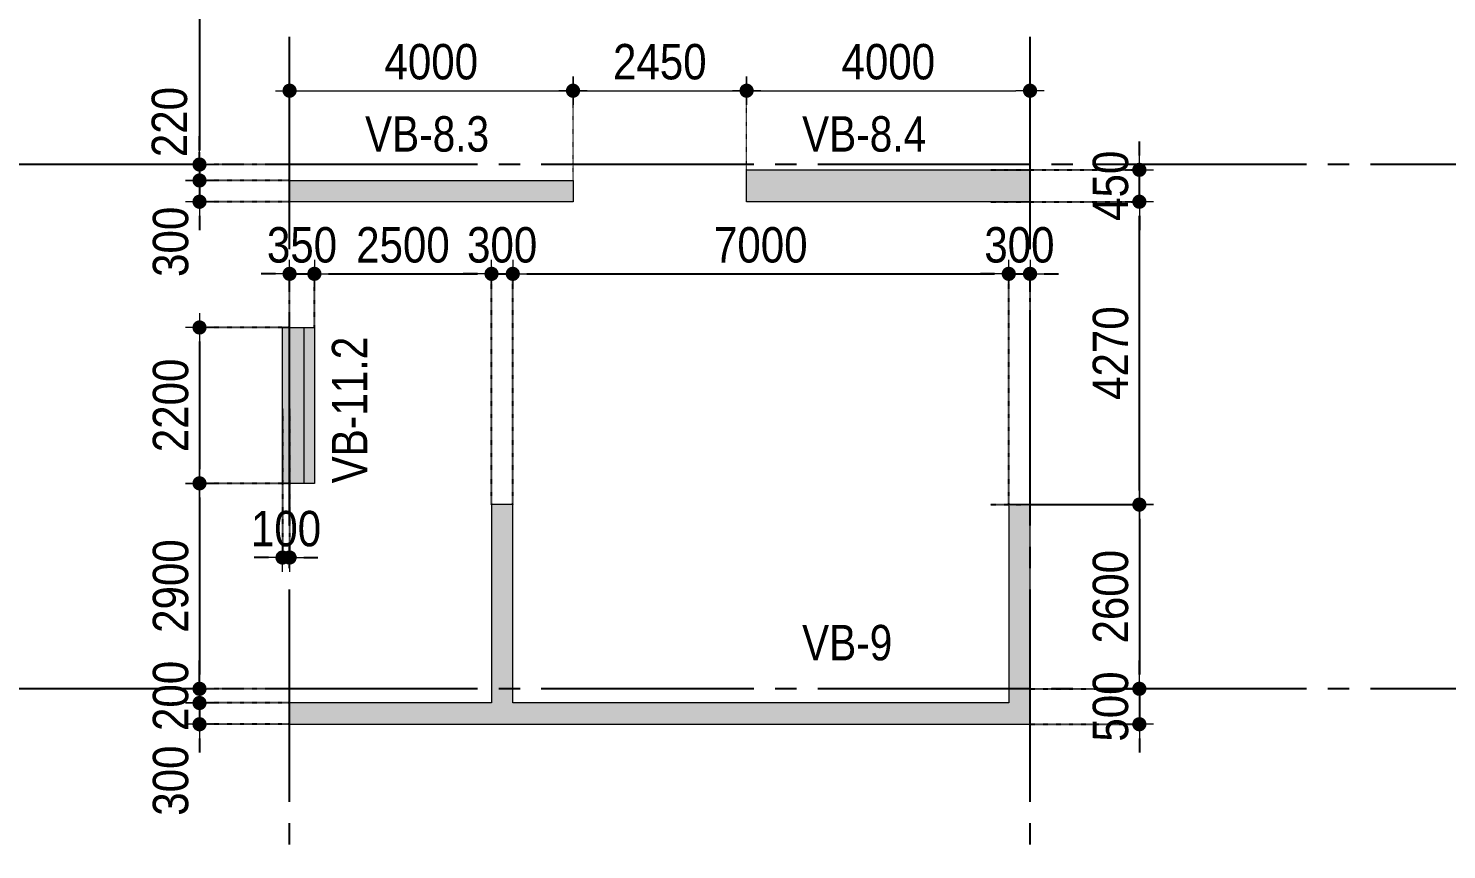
# Model space of a CAD drawing. Header units: millimetres. Extents: x -3973692 to -2843767, y 592734 to 838475.
# Drawn here: x -3675332 to -3655316, y 697961 to 709553 of the extents above; entities that cross this region are included whole.
import ezdxf
from ezdxf.enums import TextEntityAlignment as Align

# ---------------------------------------------------------------- set-up
doc = ezdxf.new("R2010")
doc.units = ezdxf.units.MM
doc.header["$MEASUREMENT"] = 0
doc.header["$PDMODE"] = 3
doc.header["$PDSIZE"] = -20
for name, pattern in [('CHG_XX_Luoi truc$0$MB_Luoi truc$0$Center101', [13, 10, -1, 1, -1]), ('DIVIDE2', [15.875, 6.35, -3.175, 0, -3.175, 0, -3.175]), ('HIDDEN5', [2.8375, 1.25, -1.5875])]:
    doc.linetypes.add(name, pattern=pattern)
doc.layers.get('0').update_dxf_attribs({"lineweight": 9})
doc.layers.get('Defpoints').update_dxf_attribs({"color": 10, "lineweight": 0})
for name, color, linetype, lineweight in [("'S_General_Dim_1", 1, 'Continuous', 18), ("'S_General_Divide_3 Intermediate", 3, 'DIVIDE2', 40), ('CHG_XX_Cot_Ham 1$0$Ap0302_PC', 150, 'Continuous', 9), ('CHG_XX_Cot_Ham 1$0$Ap0302_PC @ 1', 150, 'Continuous', 9), ('CHG_XX_Cot_Ham 1$0$Ap0302_PC @ 150 VP1', 150, 'Continuous', 9), ('CHG_XX_Cot_Ham 1$0$Ap0302_PC @ 150 VP2', 150, 'Continuous', 9), ('CHG_XX_Cot_Ham 1$0$Ap0302_PC @ 150 VP3', 150, 'Continuous', 9), ('CHG_XX_Cot_Ham 1$0$Ap0302_PC @ 150 VP4', 150, 'Continuous', 9), ('CHG_XX_Cot_Ham 1$0$Ap0302_PC @ 150 VP5', 150, 'Continuous', 9), ('CHG_XX_Cot_Ham 1$0$Ap0302_PC @ 150 VP6', 150, 'Continuous', 9), ('CHG_XX_Cot_Ham 1$0$Ap0302_PC @ 150 VP7', 150, 'Continuous', 9), ('CHG_XX_Cot_Ham 1$0$Ap0302_PC @ 150 VP8', 150, 'Continuous', 9), ('CHG_XX_Cot_Ham 1$0$Ap0302_PC @ 150 VP9', 150, 'Continuous', 9), ('CHG_XX_Cot_Ham 1$0$Ap0302_PC @ 150 VPModel', 150, 'Continuous', 9), ('CHG_XX_Cot_Ham 1$0$Ap0311_H', 8, 'Continuous', 15), ('CHG_XX_Cot_Ham 1$0$Start net bao', 3, 'Continuous', 18), ('KTH', 154, 'Continuous', 9), ('TEXT', 7, 'Continuous', 15)]:
    doc.layers.add(name, color=color, linetype=linetype, lineweight=lineweight)
for name, color, linetype in [('CHG_XX_Cot_Ham 1$0$mb_cot tang 1-3$0$Concrete Line', 6, 'Continuous'), ('CHG_XX_Luoi truc$0$Grid', 34, 'Continuous'), ('CHG_XX_Luoi truc$0$Grid Line', 251, 'CHG_XX_Luoi truc$0$MB_Luoi truc$0$Center101'), ('dim', 1, 'Continuous')]:
    doc.layers.add(name, color=color, linetype=linetype)
doc.styles.add('arial', font='arial.ttf', dxfattribs={"width": 0.85})
doc.styles.add('CHG_XX_Luoi truc$0$MB_Luoi truc$0$Grid A-F$0$VNI-HelveCB', font='')
doc.styles.add('TTP-HelCon', font='')
doc.styles.get('CHG_XX_Luoi truc$0$MB_Luoi truc$0$Grid A-F$0$VNI-HelveCB').set_extended_font_data('VNI-Helve-Condense', bold=True)
doc.styles.get('TTP-HelCon').set_extended_font_data('VNI-Helve-Condense')
doc.dimstyles.new('200', dxfattribs={"dimscale": 200, "dimtxt": 2.5, "dimasz": 1, "dimexe": 0, "dimexo": 0, "dimgap": 0.75, "dimtad": 1, "dimdec": 0, "dimrnd": 10, "dimzin": 9, "dimdsep": 46, "dimtxsty": 'arial', "dimblk1": 'DIMDOT', "dimblk2": 'DIMDOT', "dimsah": 1, "dimcen": 2, "dimdle": 3, "dimclre": 8, "dimclrt": 2, "dimadec": 0, "dimazin": 0, "dimtfac": 1, "dimtdec": 0, "dimtix": 1, "dimtmove": 2, "dimatfit": 3, "dimldrblk": 'DIMPIJL', "dimfxl": 1, "dimtvp": 1.8, "dimtolj": 1, "dimtzin": 0, "dimarcsym": 0})

# ---------------------------------------------------------------- blocks, each defined once
blk = doc.blocks.new('*U2841')
at = {"layer": 'CHG_XX_Luoi truc$0$Grid Line'}
blk.add_line((0, 0), (0, 608), dxfattribs=at)
at = {"layer": 'CHG_XX_Luoi truc$0$Grid', "lineweight": -2, "style": 'CHG_XX_Luoi truc$0$MB_Luoi truc$0$Grid A-F$0$VNI-HelveCB'}
for tag, p in [('GRIDSUB', (0, 617)), ('GRID', (0, -9))]:
    blk.add_attdef(tag, text='', height=5, dxfattribs=at).set_placement(p, align=Align.MIDDLE)
blk = doc.blocks.new('*U2843')
at = {"layer": 'CHG_XX_Luoi truc$0$Grid Line'}
blk.add_line((0, 0), (0, 438), dxfattribs=at)
at = {"layer": 'CHG_XX_Luoi truc$0$Grid', "lineweight": -2, "style": 'CHG_XX_Luoi truc$0$MB_Luoi truc$0$Grid A-F$0$VNI-HelveCB'}
for tag, p in [('GRIDSUB', (0, 447)), ('GRID', (0, -9))]:
    blk.add_attdef(tag, text='', height=5, dxfattribs=at).set_placement(p, align=Align.MIDDLE)
blk = doc.blocks.new('CHG_XX_Luoi truc')
at = {"layer": 'CHG_XX_Luoi truc$0$Grid', "xscale": 300, "yscale": 300, "zscale": 300}
for p in [(76850, -12747), (87300, -12747)]:
    blk.add_blockref('*U2841', p, dxfattribs=at)
at = {"layer": 'CHG_XX_Luoi truc$0$Grid', "xscale": 300.0000000000013, "yscale": 300.0000000000013, "zscale": 300.0000000000013, "rotation": 90}
for p in [(110703, 97650), (110703, 90250)]:
    blk.add_blockref('*U2843', p, dxfattribs=at)
blk = doc.blocks.new('CHG_XX_Cot_Ham 1$0$Block B_Core wall')
at = {"layer": 'CHG_XX_Cot_Ham 1$0$Ap0302_PC'}
for points in [[(-7300, 300), (-7300, 3100), (-7600, 3100), (-7600, 300)], [(0, 300), (0, 3100), (-300, 3100), (-300, 300)], [(0, 0), (0, 300), (-10450, 300), (-10450, 0)]]:
    blk.add_hatch(color=256, dxfattribs=at).paths.add_polyline_path(points)
for p, q in [((-7300, 3100), (-7600, 3100)), ((-7600, 3100), (-7600, 300)), ((-7300, 300), (-7300, 3100)), ((-300, 3100), (-300, 300)), ((0, 3100), (-300, 3100)), ((0, 0), (0, 3100)), ((-7600, 300), (-10450, 300)), ((-10450, 300), (-10450, 0)), ((-300, 300), (-7300, 300)), ((-10450, 0), (0, 0))]:
    blk.add_line(p, q, dxfattribs=at)
blk = doc.blocks.new('*U3246')
at = {"layer": 'CHG_XX_Cot_Ham 1$0$Ap0302_PC @ 1', "true_color": 0xffffff}
h = blk.add_hatch(color=7, dxfattribs=at)
h.dxf.hatch_style = 1
h.paths.add_polyline_path([(77200, 95350), (76750, 95350), (76750, 93150), (77200, 93150)])
at = {"layer": 'CHG_XX_Cot_Ham 1$0$Ap0302_PC @ 150 VP1', "true_color": 0xffffff}
h = blk.add_hatch(color=7, dxfattribs=at)
h.dxf.hatch_style = 1
h.paths.add_polyline_path([(77200, 95350), (76750, 95350), (76750, 93150), (77200, 93150)])
at = {"layer": 'CHG_XX_Cot_Ham 1$0$Ap0302_PC @ 150 VP2', "true_color": 0xffffff}
h = blk.add_hatch(color=7, dxfattribs=at)
h.dxf.hatch_style = 1
h.paths.add_polyline_path([(77200, 95350), (76750, 95350), (76750, 93150), (77200, 93150)])
at = {"layer": 'CHG_XX_Cot_Ham 1$0$Ap0302_PC @ 150 VP3', "true_color": 0xffffff}
h = blk.add_hatch(color=7, dxfattribs=at)
h.dxf.hatch_style = 1
h.paths.add_polyline_path([(77200, 95350), (76750, 95350), (76750, 93150), (77200, 93150)])
at = {"layer": 'CHG_XX_Cot_Ham 1$0$Ap0302_PC @ 150 VP4', "true_color": 0xffffff}
h = blk.add_hatch(color=7, dxfattribs=at)
h.dxf.hatch_style = 1
h.paths.add_polyline_path([(77200, 95350), (76750, 95350), (76750, 93150), (77200, 93150)])
at = {"layer": 'CHG_XX_Cot_Ham 1$0$Ap0302_PC @ 150 VP5', "true_color": 0xffffff}
h = blk.add_hatch(color=7, dxfattribs=at)
h.dxf.hatch_style = 1
h.paths.add_polyline_path([(77200, 95350), (76750, 95350), (76750, 93150), (77200, 93150)])
at = {"layer": 'CHG_XX_Cot_Ham 1$0$Ap0302_PC @ 150 VP6', "true_color": 0xffffff}
h = blk.add_hatch(color=7, dxfattribs=at)
h.dxf.hatch_style = 1
h.paths.add_polyline_path([(77200, 95350), (76750, 95350), (76750, 93150), (77200, 93150)])
at = {"layer": 'CHG_XX_Cot_Ham 1$0$Ap0302_PC @ 150 VP7', "true_color": 0xffffff}
h = blk.add_hatch(color=7, dxfattribs=at)
h.dxf.hatch_style = 1
h.paths.add_polyline_path([(77200, 95350), (76750, 95350), (76750, 93150), (77200, 93150)])
at = {"layer": 'CHG_XX_Cot_Ham 1$0$Ap0302_PC @ 150 VP8', "true_color": 0xffffff}
h = blk.add_hatch(color=7, dxfattribs=at)
h.dxf.hatch_style = 1
h.paths.add_polyline_path([(77200, 95350), (76750, 95350), (76750, 93150), (77200, 93150)])
at = {"layer": 'CHG_XX_Cot_Ham 1$0$Ap0302_PC @ 150 VP9', "true_color": 0xffffff}
h = blk.add_hatch(color=7, dxfattribs=at)
h.dxf.hatch_style = 1
h.paths.add_polyline_path([(77200, 95350), (76750, 95350), (76750, 93150), (77200, 93150)])
at = {"layer": 'CHG_XX_Cot_Ham 1$0$Ap0302_PC @ 150 VPModel', "true_color": 0xffffff}
h = blk.add_hatch(color=7, dxfattribs=at)
h.dxf.hatch_style = 1
h.paths.add_polyline_path([(77200, 95350), (76750, 95350), (76750, 93150), (77200, 93150)])
blk = doc.blocks.new('CHG_XX_Cot_Ham 1')
at = {"layer": 'CHG_XX_Cot_Ham 1$0$Ap0302_PC', "true_color": 0x139b48}
h = blk.add_hatch(color=114, dxfattribs=at)
h.dxf.hatch_style = 1
h.paths.add_polyline_path([(80850, 97125), (80850, 97425), (76850, 97425), (76850, 97125)])
h.paths.add_polyline_path([(83300, 97575), (83300, 97125), (87300, 97125), (87300, 97575)])
at = {"layer": 'CHG_XX_Cot_Ham 1$0$Ap0311_H'}
h = blk.add_hatch(color=256, dxfattribs=at)
h.dxf.hatch_style = 1
h.paths.add_polyline_path([(99639.2, 163400), (-10900, 163400), (-10900, 85450), (-300, 85450), (-300, 84050), (32350, 84050), (32350, -9000), (103575.5, -9000), (106050, -6022), (106050, 158254.3)])
h.paths.add_polyline_path([(99533.7, 163100), (105750, 158110.4), (105750, 90450), (105650, 90450), (105650, 90450), (105750, 90450), (105750, 13850), (105750, 13825.9), (105750, -5913.6), (103434.7, -8700), (93600, -8700), (32650, -8700), (32650, 84350), (0, 84350), (0, 85750), (-10600, 85750), (-10600, 163100), (93600, 163100)], flags=16)
at = {"layer": 'CHG_XX_Cot_Ham 1$0$Ap0302_PC'}
for points in [[(87300, 97125), (83300, 97125), (83300, 97575), (87300, 97575)], [(80850, 97125), (76850, 97125), (76850, 97425), (80850, 97425)], [(77050, 93150), (76750, 93150), (76750, 95350), (77050, 95350)]]:
    blk.add_lwpolyline(points, close=True, dxfattribs=at)
at = {"layer": 'CHG_XX_Cot_Ham 1$0$Start net bao'}
blk.add_lwpolyline([(76750, 95350), (77200, 95350), (77200, 93150), (76750, 93150)], close=True, dxfattribs=at)
at = {"layer": 'CHG_XX_Cot_Ham 1$0$Ap0302_PC'}
blk.add_blockref('*U3246', (0, 0), dxfattribs=at)
at = {"layer": 'CHG_XX_Cot_Ham 1$0$mb_cot tang 1-3$0$Concrete Line'}
for name, p in [('CHG_XX_Luoi truc', (0, 0)), ('CHG_XX_Cot_Ham 1$0$Block B_Core wall', (87300, 89750))]:
    blk.add_blockref(name, p, dxfattribs=at)
blk = doc.blocks.new('b')
at = {"layer": 'TEXT', "color": 3, "style": 'TTP-HelCon'}
for s, p in [('VB-8.3', (-21635, -54418)), ('VB-8.4', (-15467, -54418)), ('VB-9', (-15467, -61598))]:
    blk.add_text(s, height=500, dxfattribs=at).set_placement(p)
blk.add_text('VB-11.2', height=500, rotation=90, dxfattribs=at).set_placement((-21603, -59100))
blk = doc.blocks.new('DIMDOT')
for p, q in [((1, 0), (-1, 0)), ((0, -1), (0, 1))]:
    blk.add_line(p, q)
at = {"const_width": 0.5}
blk.add_lwpolyline([(-0.25, 0, 1), (0.25, 0, 1)], format="xyb", close=True, dxfattribs=at)
blk = doc.blocks.new('*D1497')
at = {"layer": "'S_General_Dim_1", "color": 8, "linetype": 'HIDDEN5', "lineweight": -2, "transparency": 16777216}
for p, q in [((-3671645, 713256), (-3672916, 713256)), ((-3671645, 707631), (-3672916, 707631))]:
    blk.add_line(p, q, dxfattribs=at)
at = {"layer": "'S_General_Dim_1", "color": 0, "lineweight": -2, "transparency": 16777216}
blk.add_line((-3672916, 713056), (-3672916, 707831), dxfattribs=at)
at = {"layer": 'Defpoints', "color": 0, "transparency": 16777216}
for p in [(-3671645, 713256), (-3672916, 707631), (-3671645, 707631)]:
    blk.add_point(p, dxfattribs=at)
at = {"layer": "'S_General_Dim_1", "color": 0, "lineweight": -2, "transparency": 16777216, "xscale": 200, "yscale": 200, "zscale": 200}
for p, rotation in [((-3672916, 713256), 90), ((-3672916, 707631), 270)]:
    blk.add_blockref('DIMDOT', p, dxfattribs=dict(at, rotation=rotation))
at = {"layer": "'S_General_Dim_1", "color": 2, "transparency": 16777216, "insert": (-3673322, 710444), "char_height": 500, "attachment_point": 5, "rotation": 90, "style": 'arial'}
blk.add_mtext('\\A1;5630', dxfattribs=at)
blk = doc.blocks.new('DIMPIJL')
at = {"linetype": 'ByBlock'}
blk.add_solid([(-2.5, 0.42), (-2.5, -0.42), (0, 0)], dxfattribs=at)
blk = doc.blocks.new('*D1498')
at = {"layer": "'S_General_Dim_1", "color": 0, "lineweight": -2, "transparency": 16777216}
for p, q in [((-3672916, 707831), (-3672916, 708031)), ((-3672916, 707631), (-3672916, 707406)), ((-3672916, 707206), (-3672916, 707006))]:
    blk.add_line(p, q, dxfattribs=at)
at = {"layer": "'S_General_Dim_1", "color": 8, "linetype": 'HIDDEN5', "lineweight": -2, "transparency": 16777216}
for p, q in [((-3671645, 707631), (-3672916, 707631)), ((-3671645, 707406), (-3672916, 707406))]:
    blk.add_line(p, q, dxfattribs=at)
at = {"layer": 'Defpoints', "color": 0, "transparency": 16777216}
for p in [(-3671645, 707631), (-3672916, 707406), (-3671645, 707406)]:
    blk.add_point(p, dxfattribs=at)
at = {"layer": "'S_General_Dim_1", "color": 0, "lineweight": -2, "transparency": 16777216, "xscale": 200, "yscale": 200, "zscale": 200}
for p, rotation in [((-3672916, 707631), 270), ((-3672916, 707406), 90)]:
    blk.add_blockref('DIMDOT', p, dxfattribs=dict(at, rotation=rotation))
at = {"layer": "'S_General_Dim_1", "color": 2, "transparency": 16777216, "insert": (-3673338, 708230), "char_height": 500, "attachment_point": 5, "rotation": 90, "style": 'arial'}
blk.add_mtext('\\A1;220', dxfattribs=at)
blk = doc.blocks.new('*D1499')
at = {"layer": "'S_General_Dim_1", "color": 0, "lineweight": -2, "transparency": 16777216}
for p, q in [((-3672916, 707606), (-3672916, 707806)), ((-3672916, 707406), (-3672916, 707106)), ((-3672916, 706906), (-3672916, 706706))]:
    blk.add_line(p, q, dxfattribs=at)
at = {"layer": "'S_General_Dim_1", "color": 8, "linetype": 'HIDDEN5', "lineweight": -2, "transparency": 16777216}
for p, q in [((-3671645, 707406), (-3672916, 707406)), ((-3671645, 707106), (-3672916, 707106))]:
    blk.add_line(p, q, dxfattribs=at)
at = {"layer": 'Defpoints', "color": 0, "transparency": 16777216}
for p in [(-3671645, 707406), (-3672916, 707106), (-3671645, 707106)]:
    blk.add_point(p, dxfattribs=at)
at = {"layer": "'S_General_Dim_1", "color": 0, "lineweight": -2, "transparency": 16777216, "xscale": 200, "yscale": 200, "zscale": 200}
for p, rotation in [((-3672916, 707406), 270), ((-3672916, 707106), 90)]:
    blk.add_blockref('DIMDOT', p, dxfattribs=dict(at, rotation=rotation))
at = {"layer": "'S_General_Dim_1", "color": 2, "transparency": 16777216, "insert": (-3673322, 706540), "char_height": 500, "attachment_point": 5, "rotation": 90, "style": 'arial'}
blk.add_mtext('\\A1;300', dxfattribs=at)
blk = doc.blocks.new('*D1500')
at = {"layer": "'S_General_Dim_1", "color": 8, "linetype": 'HIDDEN5', "lineweight": -2, "transparency": 16777216}
for p, q in [((-3671645, 705331), (-3672916, 705331)), ((-3671645, 703131), (-3672916, 703131))]:
    blk.add_line(p, q, dxfattribs=at)
at = {"layer": "'S_General_Dim_1", "color": 0, "lineweight": -2, "transparency": 16777216}
blk.add_line((-3672916, 705131), (-3672916, 703331), dxfattribs=at)
at = {"layer": 'Defpoints', "color": 0, "transparency": 16777216}
for p in [(-3671645, 705331), (-3672916, 703131), (-3671645, 703131)]:
    blk.add_point(p, dxfattribs=at)
at = {"layer": "'S_General_Dim_1", "color": 0, "lineweight": -2, "transparency": 16777216, "xscale": 200, "yscale": 200, "zscale": 200}
for p, rotation in [((-3672916, 705331), 90), ((-3672916, 703131), 270)]:
    blk.add_blockref('DIMDOT', p, dxfattribs=dict(at, rotation=rotation))
at = {"layer": "'S_General_Dim_1", "color": 2, "transparency": 16777216, "insert": (-3673322, 704231), "char_height": 500, "attachment_point": 5, "rotation": 90, "style": 'arial'}
blk.add_mtext('\\A1;2200', dxfattribs=at)
blk = doc.blocks.new('*D1501')
at = {"layer": "'S_General_Dim_1", "color": 8, "linetype": 'HIDDEN5', "lineweight": -2, "transparency": 16777216}
for p, q in [((-3671645, 703131), (-3672916, 703131)), ((-3671645, 700231), (-3672916, 700231))]:
    blk.add_line(p, q, dxfattribs=at)
at = {"layer": "'S_General_Dim_1", "color": 0, "lineweight": -2, "transparency": 16777216}
blk.add_line((-3672916, 702931), (-3672916, 700431), dxfattribs=at)
at = {"layer": 'Defpoints', "color": 0, "transparency": 16777216}
for p in [(-3671645, 703131), (-3672916, 700231), (-3671645, 700231)]:
    blk.add_point(p, dxfattribs=at)
at = {"layer": "'S_General_Dim_1", "color": 0, "lineweight": -2, "transparency": 16777216, "xscale": 200, "yscale": 200, "zscale": 200}
for p, rotation in [((-3672916, 703131), 90), ((-3672916, 700231), 270)]:
    blk.add_blockref('DIMDOT', p, dxfattribs=dict(at, rotation=rotation))
at = {"layer": "'S_General_Dim_1", "color": 2, "transparency": 16777216, "insert": (-3673322, 701681), "char_height": 500, "attachment_point": 5, "rotation": 90, "style": 'arial'}
blk.add_mtext('\\A1;2900', dxfattribs=at)
blk = doc.blocks.new('*D1502')
at = {"layer": "'S_General_Dim_1", "color": 0, "lineweight": -2, "transparency": 16777216}
for p, q in [((-3672916, 700431), (-3672916, 700631)), ((-3672916, 700231), (-3672916, 700031)), ((-3672916, 699831), (-3672916, 699631))]:
    blk.add_line(p, q, dxfattribs=at)
at = {"layer": "'S_General_Dim_1", "color": 8, "linetype": 'HIDDEN5', "lineweight": -2, "transparency": 16777216}
for p, q in [((-3671645, 700231), (-3672916, 700231)), ((-3671645, 700031), (-3672916, 700031))]:
    blk.add_line(p, q, dxfattribs=at)
at = {"layer": 'Defpoints', "color": 0, "transparency": 16777216}
for p in [(-3671645, 700231), (-3672916, 700031), (-3671645, 700031)]:
    blk.add_point(p, dxfattribs=at)
at = {"layer": "'S_General_Dim_1", "color": 0, "lineweight": -2, "transparency": 16777216, "xscale": 200, "yscale": 200, "zscale": 200}
for p, rotation in [((-3672916, 700231), 270), ((-3672916, 700031), 90)]:
    blk.add_blockref('DIMDOT', p, dxfattribs=dict(at, rotation=rotation))
at = {"layer": "'S_General_Dim_1", "color": 2, "transparency": 16777216, "insert": (-3673322, 700131), "char_height": 500, "attachment_point": 5, "rotation": 90, "style": 'arial'}
blk.add_mtext('\\A1;200', dxfattribs=at)
blk = doc.blocks.new('*D1503')
at = {"layer": "'S_General_Dim_1", "color": 0, "lineweight": -2, "transparency": 16777216}
for p, q in [((-3672916, 700231), (-3672916, 700431)), ((-3672916, 700031), (-3672916, 699731)), ((-3672916, 699531), (-3672916, 699331))]:
    blk.add_line(p, q, dxfattribs=at)
at = {"layer": "'S_General_Dim_1", "color": 8, "linetype": 'HIDDEN5', "lineweight": -2, "transparency": 16777216}
for p, q in [((-3671645, 700031), (-3672916, 700031)), ((-3671645, 699731), (-3672916, 699731))]:
    blk.add_line(p, q, dxfattribs=at)
at = {"layer": 'Defpoints', "color": 0, "transparency": 16777216}
for p in [(-3671645, 700031), (-3672916, 699731), (-3671645, 699731)]:
    blk.add_point(p, dxfattribs=at)
at = {"layer": "'S_General_Dim_1", "color": 0, "lineweight": -2, "transparency": 16777216, "xscale": 200, "yscale": 200, "zscale": 200}
for p, rotation in [((-3672916, 700031), 270), ((-3672916, 699731), 90)]:
    blk.add_blockref('DIMDOT', p, dxfattribs=dict(at, rotation=rotation))
at = {"layer": "'S_General_Dim_1", "color": 2, "transparency": 16777216, "insert": (-3673322, 698935), "char_height": 500, "attachment_point": 5, "rotation": 90, "style": 'arial'}
blk.add_mtext('\\A1;300', dxfattribs=at)
blk = doc.blocks.new('*D1579')
at = {"layer": "'S_General_Dim_1", "color": 8, "linetype": 'HIDDEN5', "lineweight": -2, "transparency": 16777216}
for p, q in [((-3661195, 702831), (-3659652, 702831)), ((-3661195, 700231), (-3659652, 700231))]:
    blk.add_line(p, q, dxfattribs=at)
at = {"layer": "'S_General_Dim_1", "color": 0, "lineweight": -2, "transparency": 16777216}
blk.add_line((-3659652, 702631), (-3659652, 700431), dxfattribs=at)
at = {"layer": 'Defpoints', "color": 0, "transparency": 16777216}
for p in [(-3661195, 702831), (-3661195, 700231), (-3659652, 700231)]:
    blk.add_point(p, dxfattribs=at)
at = {"layer": "'S_General_Dim_1", "color": 0, "lineweight": -2, "transparency": 16777216, "xscale": 200, "yscale": 200, "zscale": 200}
for p, rotation in [((-3659652, 702831), 90), ((-3659652, 700231), 270)]:
    blk.add_blockref('DIMDOT', p, dxfattribs=dict(at, rotation=rotation))
at = {"layer": "'S_General_Dim_1", "color": 2, "transparency": 16777216, "insert": (-3660057, 701531), "char_height": 500, "attachment_point": 5, "rotation": 90, "style": 'arial'}
blk.add_mtext('\\A1;2600', dxfattribs=at)
blk = doc.blocks.new('*D1580')
at = {"layer": "'S_General_Dim_1", "color": 0, "lineweight": -2, "transparency": 16777216}
for p, q in [((-3659652, 700431), (-3659652, 700631)), ((-3659652, 700231), (-3659652, 699731)), ((-3659652, 699531), (-3659652, 699331))]:
    blk.add_line(p, q, dxfattribs=at)
at = {"layer": "'S_General_Dim_1", "color": 8, "linetype": 'HIDDEN5', "lineweight": -2, "transparency": 16777216}
for p, q in [((-3661195, 700231), (-3659652, 700231)), ((-3661195, 699731), (-3659652, 699731))]:
    blk.add_line(p, q, dxfattribs=at)
at = {"layer": 'Defpoints', "color": 0, "transparency": 16777216}
for p in [(-3661195, 700231), (-3661195, 699731), (-3659652, 699731)]:
    blk.add_point(p, dxfattribs=at)
at = {"layer": "'S_General_Dim_1", "color": 0, "lineweight": -2, "transparency": 16777216, "xscale": 200, "yscale": 200, "zscale": 200}
for p, rotation in [((-3659652, 700231), 270), ((-3659652, 699731), 90)]:
    blk.add_blockref('DIMDOT', p, dxfattribs=dict(at, rotation=rotation))
at = {"layer": "'S_General_Dim_1", "color": 2, "transparency": 16777216, "insert": (-3660057, 699981), "char_height": 500, "attachment_point": 5, "rotation": 90, "style": 'arial'}
blk.add_mtext('\\A1;500', dxfattribs=at)
blk = doc.blocks.new('*D1581')
at = {"layer": "'S_General_Dim_1", "color": 0, "lineweight": -2, "transparency": 16777216}
for p, q in [((-3671845, 706088), (-3672045, 706088)), ((-3671645, 706088), (-3671295, 706088)), ((-3671095, 706088), (-3670895, 706088))]:
    blk.add_line(p, q, dxfattribs=at)
at = {"layer": "'S_General_Dim_1", "color": 8, "linetype": 'HIDDEN5', "lineweight": -2, "transparency": 16777216}
for p, q in [((-3671645, 705331), (-3671645, 706088)), ((-3671295, 705331), (-3671295, 706088))]:
    blk.add_line(p, q, dxfattribs=at)
at = {"layer": 'Defpoints', "color": 0, "transparency": 16777216}
for p in [(-3671295, 706088), (-3671645, 705331), (-3671295, 705331)]:
    blk.add_point(p, dxfattribs=at)
at = {"layer": "'S_General_Dim_1", "color": 0, "lineweight": -2, "transparency": 16777216, "xscale": 200, "yscale": 200, "zscale": 200}
blk.add_blockref('DIMDOT', (-3671645, 706088), dxfattribs=at)
at = {"layer": "'S_General_Dim_1", "color": 0, "lineweight": -2, "transparency": 16777216, "xscale": 200, "yscale": 200, "zscale": 200, "rotation": 180}
blk.add_blockref('DIMDOT', (-3671295, 706088), dxfattribs=at)
at = {"layer": "'S_General_Dim_1", "color": 2, "transparency": 16777216, "insert": (-3671470, 706494), "char_height": 500, "attachment_point": 5, "style": 'arial'}
blk.add_mtext('\\A1;350', dxfattribs=at)
blk = doc.blocks.new('*D1582')
at = {"layer": "'S_General_Dim_1", "color": 8, "linetype": 'HIDDEN5', "lineweight": -2, "transparency": 16777216}
for p, q in [((-3671295, 705331), (-3671295, 706088)), ((-3668795, 702831), (-3668795, 706088))]:
    blk.add_line(p, q, dxfattribs=at)
at = {"layer": "'S_General_Dim_1", "color": 0, "lineweight": -2, "transparency": 16777216}
blk.add_line((-3671095, 706088), (-3668995, 706088), dxfattribs=at)
at = {"layer": 'Defpoints', "color": 0, "transparency": 16777216}
for p in [(-3668795, 706088), (-3671295, 705331), (-3668795, 702831)]:
    blk.add_point(p, dxfattribs=at)
at = {"layer": "'S_General_Dim_1", "color": 0, "lineweight": -2, "transparency": 16777216, "xscale": 200, "yscale": 200, "zscale": 200, "rotation": 180}
blk.add_blockref('DIMDOT', (-3671295, 706088), dxfattribs=at)
at = {"layer": "'S_General_Dim_1", "color": 0, "lineweight": -2, "transparency": 16777216, "xscale": 200, "yscale": 200, "zscale": 200}
blk.add_blockref('DIMDOT', (-3668795, 706088), dxfattribs=at)
at = {"layer": "'S_General_Dim_1", "color": 2, "transparency": 16777216, "insert": (-3670045, 706494), "char_height": 500, "attachment_point": 5, "style": 'arial'}
blk.add_mtext('\\A1;2500', dxfattribs=at)
blk = doc.blocks.new('*D1583')
at = {"layer": "'S_General_Dim_1", "color": 0, "lineweight": -2, "transparency": 16777216}
for p, q in [((-3668995, 706088), (-3669195, 706088)), ((-3668795, 706088), (-3668495, 706088)), ((-3668295, 706088), (-3668095, 706088))]:
    blk.add_line(p, q, dxfattribs=at)
at = {"layer": "'S_General_Dim_1", "color": 8, "linetype": 'HIDDEN5', "lineweight": -2, "transparency": 16777216}
for p, q in [((-3668795, 702831), (-3668795, 706088)), ((-3668495, 702831), (-3668495, 706088))]:
    blk.add_line(p, q, dxfattribs=at)
at = {"layer": 'Defpoints', "color": 0, "transparency": 16777216}
for p in [(-3668495, 706088), (-3668795, 702831), (-3668495, 702831)]:
    blk.add_point(p, dxfattribs=at)
at = {"layer": "'S_General_Dim_1", "color": 0, "lineweight": -2, "transparency": 16777216, "xscale": 200, "yscale": 200, "zscale": 200}
blk.add_blockref('DIMDOT', (-3668795, 706088), dxfattribs=at)
at = {"layer": "'S_General_Dim_1", "color": 0, "lineweight": -2, "transparency": 16777216, "xscale": 200, "yscale": 200, "zscale": 200, "rotation": 180}
blk.add_blockref('DIMDOT', (-3668495, 706088), dxfattribs=at)
at = {"layer": "'S_General_Dim_1", "color": 2, "transparency": 16777216, "insert": (-3668645, 706494), "char_height": 500, "attachment_point": 5, "style": 'arial'}
blk.add_mtext('\\A1;300', dxfattribs=at)
blk = doc.blocks.new('*D1584')
at = {"layer": "'S_General_Dim_1", "color": 8, "linetype": 'HIDDEN5', "lineweight": -2, "transparency": 16777216}
for p, q in [((-3668495, 702831), (-3668495, 706088)), ((-3661495, 702831), (-3661495, 706088))]:
    blk.add_line(p, q, dxfattribs=at)
at = {"layer": "'S_General_Dim_1", "color": 0, "lineweight": -2, "transparency": 16777216}
blk.add_line((-3668295, 706088), (-3661695, 706088), dxfattribs=at)
at = {"layer": 'Defpoints', "color": 0, "transparency": 16777216}
for p in [(-3661495, 706088), (-3668495, 702831), (-3661495, 702831)]:
    blk.add_point(p, dxfattribs=at)
at = {"layer": "'S_General_Dim_1", "color": 0, "lineweight": -2, "transparency": 16777216, "xscale": 200, "yscale": 200, "zscale": 200, "rotation": 180}
blk.add_blockref('DIMDOT', (-3668495, 706088), dxfattribs=at)
at = {"layer": "'S_General_Dim_1", "color": 0, "lineweight": -2, "transparency": 16777216, "xscale": 200, "yscale": 200, "zscale": 200}
blk.add_blockref('DIMDOT', (-3661495, 706088), dxfattribs=at)
at = {"layer": "'S_General_Dim_1", "color": 2, "transparency": 16777216, "insert": (-3664995, 706494), "char_height": 500, "attachment_point": 5, "style": 'arial'}
blk.add_mtext('\\A1;7000', dxfattribs=at)
blk = doc.blocks.new('*D1585')
at = {"layer": "'S_General_Dim_1", "color": 0, "lineweight": -2, "transparency": 16777216}
for p, q in [((-3661695, 706088), (-3661895, 706088)), ((-3661495, 706088), (-3661195, 706088)), ((-3660995, 706088), (-3660795, 706088))]:
    blk.add_line(p, q, dxfattribs=at)
at = {"layer": "'S_General_Dim_1", "color": 8, "linetype": 'HIDDEN5', "lineweight": -2, "transparency": 16777216}
for p, q in [((-3661495, 702831), (-3661495, 706088)), ((-3661195, 702831), (-3661195, 706088))]:
    blk.add_line(p, q, dxfattribs=at)
at = {"layer": 'Defpoints', "color": 0, "transparency": 16777216}
for p in [(-3661195, 706088), (-3661495, 702831), (-3661195, 702831)]:
    blk.add_point(p, dxfattribs=at)
at = {"layer": "'S_General_Dim_1", "color": 0, "lineweight": -2, "transparency": 16777216, "xscale": 200, "yscale": 200, "zscale": 200}
blk.add_blockref('DIMDOT', (-3661495, 706088), dxfattribs=at)
at = {"layer": "'S_General_Dim_1", "color": 0, "lineweight": -2, "transparency": 16777216, "xscale": 200, "yscale": 200, "zscale": 200, "rotation": 180}
blk.add_blockref('DIMDOT', (-3661195, 706088), dxfattribs=at)
at = {"layer": "'S_General_Dim_1", "color": 2, "transparency": 16777216, "insert": (-3661345, 706494), "char_height": 500, "attachment_point": 5, "style": 'arial'}
blk.add_mtext('\\A1;300', dxfattribs=at)
blk = doc.blocks.new('*D2553')
at = {"layer": "'S_General_Dim_1", "color": 8, "linetype": 'HIDDEN5', "lineweight": -2, "transparency": 16777216}
for p, q in [((76850, 97425), (76850, 98692)), ((80850, 97425), (80850, 98692))]:
    blk.add_line(p, q, dxfattribs=at)
at = {"layer": "'S_General_Dim_1", "color": 0, "lineweight": -2, "transparency": 16777216}
blk.add_line((77050, 98692), (80650, 98692), dxfattribs=at)
at = {"layer": 'Defpoints', "color": 0, "transparency": 16777216}
for p in [(80850, 98692), (76850, 97425), (80850, 97425)]:
    blk.add_point(p, dxfattribs=at)
at = {"layer": "'S_General_Dim_1", "color": 0, "lineweight": -2, "transparency": 16777216, "xscale": 200, "yscale": 200, "zscale": 200, "rotation": 180}
blk.add_blockref('DIMDOT', (76850, 98692), dxfattribs=at)
at = {"layer": "'S_General_Dim_1", "color": 0, "lineweight": -2, "transparency": 16777216, "xscale": 200, "yscale": 200, "zscale": 200}
blk.add_blockref('DIMDOT', (80850, 98692), dxfattribs=at)
at = {"layer": "'S_General_Dim_1", "color": 2, "transparency": 16777216, "insert": (78850, 99098), "char_height": 500, "attachment_point": 5, "style": 'arial'}
blk.add_mtext('\\A1;4000', dxfattribs=at)
blk = doc.blocks.new('*D2554')
at = {"layer": "'S_General_Dim_1", "color": 8, "linetype": 'HIDDEN5', "lineweight": -2, "transparency": 16777216}
for p, q in [((80850, 97425), (80850, 98692)), ((83300, 97275), (83300, 98692))]:
    blk.add_line(p, q, dxfattribs=at)
at = {"layer": "'S_General_Dim_1", "color": 0, "lineweight": -2, "transparency": 16777216}
blk.add_line((81050, 98692), (83100, 98692), dxfattribs=at)
at = {"layer": 'Defpoints', "color": 0, "transparency": 16777216}
for p in [(83300, 98692), (80850, 97425), (83300, 97275)]:
    blk.add_point(p, dxfattribs=at)
at = {"layer": "'S_General_Dim_1", "color": 0, "lineweight": -2, "transparency": 16777216, "xscale": 200, "yscale": 200, "zscale": 200, "rotation": 180}
blk.add_blockref('DIMDOT', (80850, 98692), dxfattribs=at)
at = {"layer": "'S_General_Dim_1", "color": 0, "lineweight": -2, "transparency": 16777216, "xscale": 200, "yscale": 200, "zscale": 200}
blk.add_blockref('DIMDOT', (83300, 98692), dxfattribs=at)
at = {"layer": "'S_General_Dim_1", "color": 2, "transparency": 16777216, "insert": (82075, 99098), "char_height": 500, "attachment_point": 5, "style": 'arial'}
blk.add_mtext('\\A1;2450', dxfattribs=at)
blk = doc.blocks.new('*D2555')
at = {"layer": "'S_General_Dim_1", "color": 8, "linetype": 'HIDDEN5', "lineweight": -2, "transparency": 16777216}
for p, q in [((83300, 97275), (83300, 98692)), ((87300, 97425), (87300, 98692))]:
    blk.add_line(p, q, dxfattribs=at)
at = {"layer": "'S_General_Dim_1", "color": 0, "lineweight": -2, "transparency": 16777216}
blk.add_line((83500, 98692), (87100, 98692), dxfattribs=at)
at = {"layer": 'Defpoints', "color": 0, "transparency": 16777216}
for p in [(87300, 98692), (87300, 97425), (83300, 97275)]:
    blk.add_point(p, dxfattribs=at)
at = {"layer": "'S_General_Dim_1", "color": 0, "lineweight": -2, "transparency": 16777216, "xscale": 200, "yscale": 200, "zscale": 200, "rotation": 180}
blk.add_blockref('DIMDOT', (83300, 98692), dxfattribs=at)
at = {"layer": "'S_General_Dim_1", "color": 0, "lineweight": -2, "transparency": 16777216, "xscale": 200, "yscale": 200, "zscale": 200}
blk.add_blockref('DIMDOT', (87300, 98692), dxfattribs=at)
at = {"layer": "'S_General_Dim_1", "color": 2, "transparency": 16777216, "insert": (85300, 99098), "char_height": 500, "attachment_point": 5, "style": 'arial'}
blk.add_mtext('\\A1;4000', dxfattribs=at)
blk = doc.blocks.new('*D2614')
at = {"layer": 'Defpoints', "color": 0, "transparency": 16777216}
for p in [(-3671745, 704184), (-3671645, 704184), (-3671645, 702084)]:
    blk.add_point(p, dxfattribs=at)
at = {"layer": 'KTH', "color": 8, "linetype": 'HIDDEN5', "lineweight": -2, "transparency": 16777216}
for p, q in [((-3671745, 704184), (-3671745, 702084)), ((-3671645, 704184), (-3671645, 702084))]:
    blk.add_line(p, q, dxfattribs=at)
at = {"layer": 'KTH', "color": 0, "lineweight": -2, "transparency": 16777216}
for p, q in [((-3671945, 702084), (-3672145, 702084)), ((-3671745, 702084), (-3671645, 702084)), ((-3671445, 702084), (-3671245, 702084))]:
    blk.add_line(p, q, dxfattribs=at)
at = {"layer": 'KTH', "color": 0, "lineweight": -2, "transparency": 16777216, "xscale": 200, "yscale": 200, "zscale": 200}
blk.add_blockref('DIMDOT', (-3671745, 702084), dxfattribs=at)
at = {"layer": 'KTH', "color": 0, "lineweight": -2, "transparency": 16777216, "xscale": 200, "yscale": 200, "zscale": 200, "rotation": 180}
blk.add_blockref('DIMDOT', (-3671645, 702084), dxfattribs=at)
at = {"layer": 'KTH', "color": 2, "transparency": 16777216, "insert": (-3671695, 702489), "char_height": 500, "attachment_point": 5, "style": 'arial'}
blk.add_mtext('\\A1;100', dxfattribs=at)
blk = doc.blocks.new('*D2632')
at = {"layer": 'Defpoints', "color": 0, "transparency": 16777216}
for p in [(-3661752, 707106), (-3659652, 707106), (-3661752, 702831)]:
    blk.add_point(p, dxfattribs=at)
at = {"layer": 'KTH', "color": 8, "linetype": 'HIDDEN5', "lineweight": -2, "transparency": 16777216}
for p, q in [((-3661752, 707106), (-3659652, 707106)), ((-3661752, 702831), (-3659652, 702831))]:
    blk.add_line(p, q, dxfattribs=at)
at = {"layer": 'KTH', "color": 0, "lineweight": -2, "transparency": 16777216}
blk.add_line((-3659652, 703031), (-3659652, 706906), dxfattribs=at)
at = {"layer": 'KTH', "color": 0, "lineweight": -2, "transparency": 16777216, "xscale": 200, "yscale": 200, "zscale": 200}
for p, rotation in [((-3659652, 707106), 90), ((-3659652, 702831), 270)]:
    blk.add_blockref('DIMDOT', p, dxfattribs=dict(at, rotation=rotation))
at = {"layer": 'KTH', "color": 2, "transparency": 16777216, "insert": (-3660057, 704969), "char_height": 500, "attachment_point": 5, "rotation": 90, "style": 'arial'}
blk.add_mtext('\\A1;4270', dxfattribs=at)
blk = doc.blocks.new('*D2633')
at = {"layer": 'Defpoints', "color": 0, "transparency": 16777216}
for p in [(-3661752, 707556), (-3659652, 707556), (-3661752, 707106)]:
    blk.add_point(p, dxfattribs=at)
at = {"layer": 'KTH', "color": 0, "lineweight": -2, "transparency": 16777216}
for p, q in [((-3659652, 707756), (-3659652, 707956)), ((-3659652, 707106), (-3659652, 707556)), ((-3659652, 706906), (-3659652, 706706))]:
    blk.add_line(p, q, dxfattribs=at)
at = {"layer": 'KTH', "color": 8, "linetype": 'HIDDEN5', "lineweight": -2, "transparency": 16777216}
for p, q in [((-3661752, 707556), (-3659652, 707556)), ((-3661752, 707106), (-3659652, 707106))]:
    blk.add_line(p, q, dxfattribs=at)
at = {"layer": 'KTH', "color": 0, "lineweight": -2, "transparency": 16777216, "xscale": 200, "yscale": 200, "zscale": 200}
for p, rotation in [((-3659652, 707556), 270), ((-3659652, 707106), 90)]:
    blk.add_blockref('DIMDOT', p, dxfattribs=dict(at, rotation=rotation))
at = {"layer": 'KTH', "color": 2, "transparency": 16777216, "insert": (-3660057, 707331), "char_height": 500, "attachment_point": 5, "rotation": 90, "style": 'arial'}
blk.add_mtext('\\A1;450', dxfattribs=at)
blk = doc.blocks.new('111')
at = {"layer": "'S_General_Dim_1"}
for base, p1, p2, picture, middle in [((80850, 98692.3), (76850, 97425), (80850, 97425), '*D2553', (78850, 99097.6)), ((83300, 98692.3), (80850, 97425), (83300, 97275), '*D2554', (82075, 99097.6)), ((87300, 98692.3), (83300, 97275), (87300, 97425), '*D2555', (85300, 99097.6))]:
    dim = blk.add_linear_dim(base=base, p1=p1, p2=p2, dimstyle='200', dxfattribs=at)
    dim.commit()
    dim.dimension.update_dxf_attribs({"geometry": picture, "text_midpoint": middle})

msp = doc.modelspace()

# ---------------------------------------------------------------- block references
at = {"layer": "'S_General_Divide_3 Intermediate"}
msp.add_blockref('CHG_XX_Cot_Ham 1', (-3748495.2, 609981), dxfattribs=at)
at = {"layer": 'dim'}
msp.add_blockref('b', (-3648945.2, 762231), dxfattribs=at)
at = {"layer": 'TEXT'}
msp.add_blockref('111', (-3748495.2, 609981), dxfattribs=at)

# ---------------------------------------------------------------- dimensions: what is measured, and where the dimension line sits
at = {"layer": "'S_General_Dim_1"}
for base, p1, p2, picture, middle in [((-3672916.4, 707631), (-3671645.2, 713256), (-3671645.2, 707631), '*D1497', (-3673321.8, 710443.5)), ((-3672916.4, 703131), (-3671645.2, 705331), (-3671645.2, 703131), '*D1500', (-3673321.6, 704231)), ((-3672916.4, 700231), (-3671645.2, 703131), (-3671645.2, 700231), '*D1501', (-3673321.6, 701681)), ((-3659651.6, 700231), (-3661195.2, 702831), (-3661195.2, 700231), '*D1579', (-3660056.9, 701531)), ((-3672916.4, 700031), (-3671645.2, 700231), (-3671645.2, 700031), '*D1502', (-3673321.6, 700131)), ((-3659651.6, 699731), (-3661195.2, 700231), (-3661195.2, 699731), '*D1580', (-3660056.9, 699981))]:
    dim = msp.add_linear_dim(base=base, p1=p1, p2=p2, angle=90, dimstyle='200', dxfattribs=at)
    dim.commit()
    dim.dimension.update_dxf_attribs({"geometry": picture, "text_midpoint": middle})
for base, p1, p2, picture, middle in [((-3672916.4, 707406), (-3671645.2, 707631), (-3671645.2, 707406), '*D1498', (-3673337.6, 708230.2)), ((-3672916.4, 707106), (-3671645.2, 707406), (-3671645.2, 707106), '*D1499', (-3673321.8, 706540.4)), ((-3672916.4, 699731), (-3671645.2, 700031), (-3671645.2, 699731), '*D1503', (-3673321.8, 698934.7))]:
    dim = msp.add_linear_dim(base=base, p1=p1, p2=p2, angle=90, dimstyle='200', dxfattribs=at)
    dim.commit()
    dim.dimension.update_dxf_attribs({"geometry": picture, "text_midpoint": middle, "dimtype": 160})
for base, p1, p2, picture, middle in [((-3671295.2, 706088.3), (-3671645.2, 705331), (-3671295.2, 705331), '*D1581', (-3671470.2, 706493.7)), ((-3668795.2, 706088.3), (-3671295.2, 705331), (-3668795.2, 702831), '*D1582', (-3670045.2, 706493.6)), ((-3668495.2, 706088.3), (-3668795.2, 702831), (-3668495.2, 702831), '*D1583', (-3668645.2, 706493.7)), ((-3661495.2, 706088.3), (-3668495.2, 702831), (-3661495.2, 702831), '*D1584', (-3664995.2, 706493.6)), ((-3661195.2, 706088.3), (-3661495.2, 702831), (-3661195.2, 702831), '*D1585', (-3661345.2, 706493.7))]:
    dim = msp.add_linear_dim(base=base, p1=p1, p2=p2, dimstyle='200', dxfattribs=at)
    dim.commit()
    dim.dimension.update_dxf_attribs({"geometry": picture, "text_midpoint": middle})
at = {"layer": 'KTH'}
for base, p1, p2, picture, middle in [((-3659651.6, 707556), (-3661751.6, 707106), (-3661751.6, 707556), '*D2633', (-3660056.9, 707331)), ((-3659651.6, 707106), (-3661751.6, 702831), (-3661751.6, 707106), '*D2632', (-3660056.9, 704968.5))]:
    dim = msp.add_linear_dim(base=base, p1=p1, p2=p2, angle=90, dimstyle='200', dxfattribs=at)
    dim.commit()
    dim.dimension.update_dxf_attribs({"geometry": picture, "text_midpoint": middle})
dim = msp.add_linear_dim(base=(-3671645.2, 702084), p1=(-3671745.2, 704184), p2=(-3671645.2, 704184), dimstyle='200', dxfattribs=at)
dim.commit()
dim.dimension.update_dxf_attribs({"geometry": '*D2614', "text_midpoint": (-3671695.2, 702489.2)})

doc.saveas('drawing.dxf')
